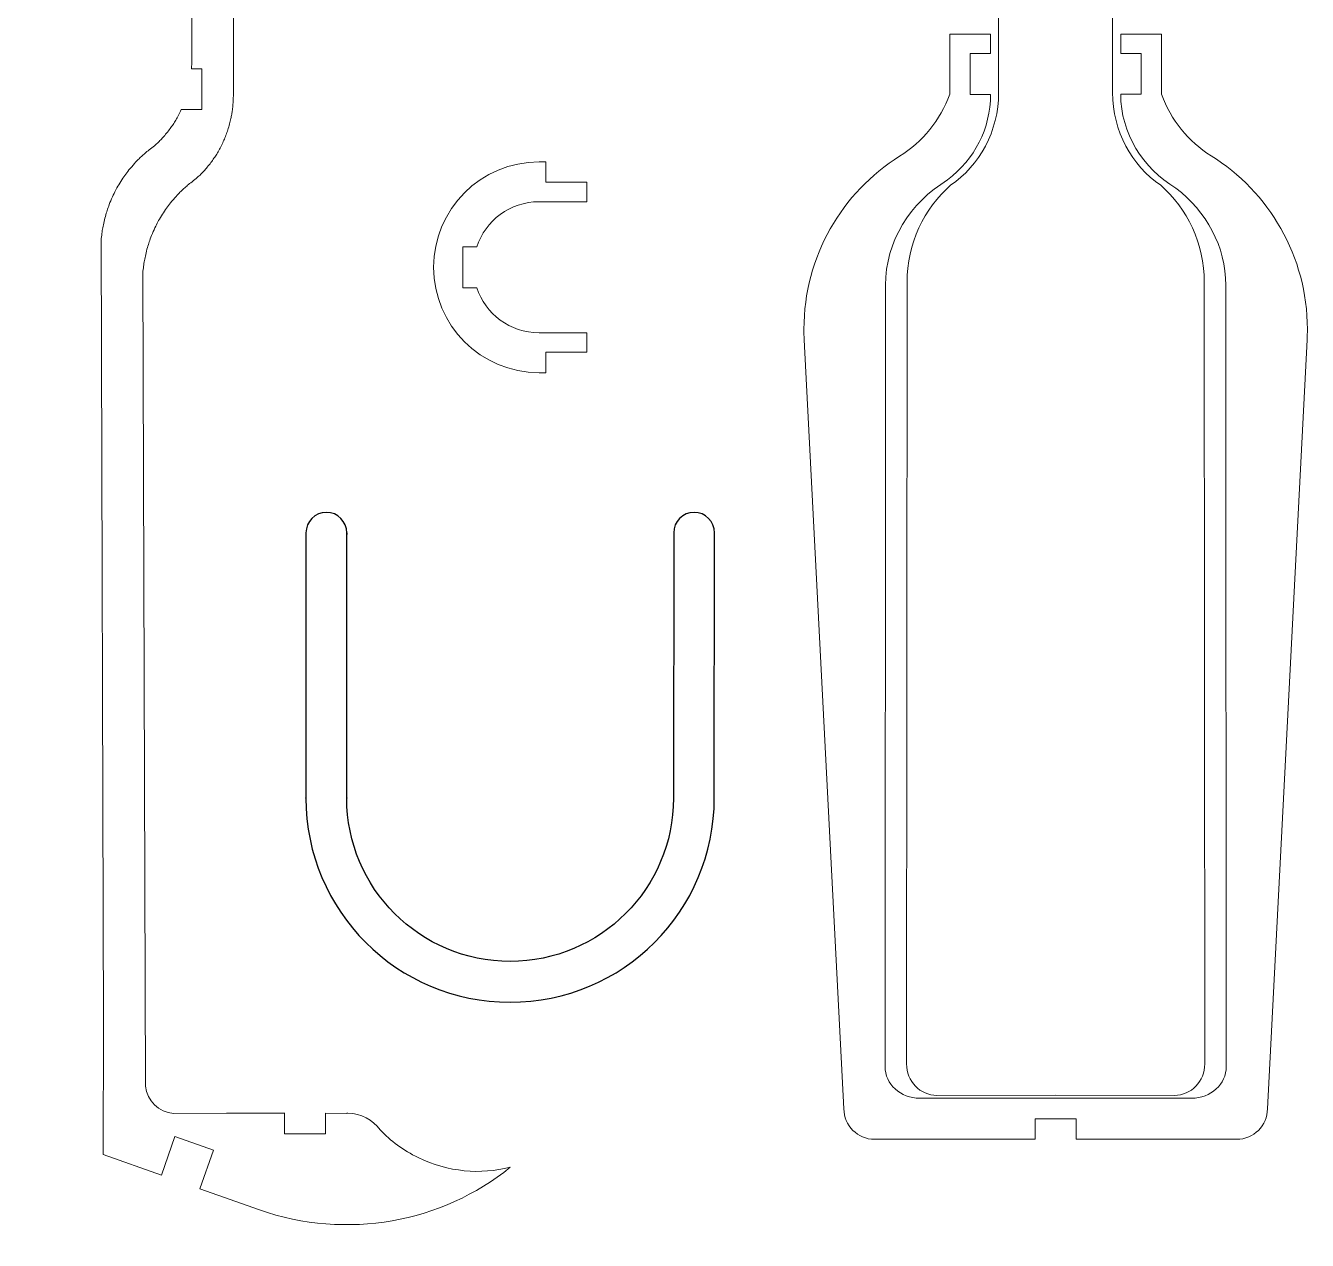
# Model space of a CAD drawing. Header units: centimetres. Extents: x -34 to 236, y -37 to 15.
# Drawn here: x 131.56 to 162.94, y -30.5 to -0.76 of the extents above; entities that cross this region are included whole.
import ezdxf

# ---------------------------------------------------------------- set-up
doc = ezdxf.new("R2010")
doc.units = ezdxf.units.CM
doc.header["$MEASUREMENT"] = 0
doc.layers.add('layer 1', color=7, linetype='Continuous')

msp = doc.modelspace()

# ---------------------------------------------------------------- linework, layer by layer
at = {"layer": 'layer 1', "color": 250, "lineweight": 5}
for points, knots in [([(133.41349, -5.98792), (133.41417, -5.98224), (133.41485, -5.97656), (133.41553, -5.97088), (133.41553, -5.97088), (133.42189, -5.91776), (133.42824, -5.86463), (133.43517, -5.81572), (133.43517, -5.81572), (133.44208, -5.76684), (133.44952, -5.72215), (133.45884, -5.67377), (133.45884, -5.67377), (133.46815, -5.6254), (133.47933, -5.57331), (133.49288, -5.51804), (133.49288, -5.51804), (133.50638, -5.46278), (133.52227, -5.40434), (133.53679, -5.35482), (133.53679, -5.35482), (133.5513, -5.30531), (133.56448, -5.26472), (133.58189, -5.21599), (133.58189, -5.21599), (133.59927, -5.16726), (133.6209, -5.11036), (133.64673, -5.04883), (133.64673, -5.04883), (133.67257, -4.9873), (133.70267, -4.92111), (133.72788, -4.86857), (133.72788, -4.86857), (133.75311, -4.81605), (133.77344, -4.77717), (133.79955, -4.73079), (133.79955, -4.73079), (133.82562, -4.68441), (133.85742, -4.63052), (133.89117, -4.57718), (133.89117, -4.57718), (133.9249, -4.52383), (133.96055, -4.47103), (133.99252, -4.42596), (133.99252, -4.42596), (134.02446, -4.38091), (134.05266, -4.34357), (134.09323, -4.29411), (134.09323, -4.29411), (134.13379, -4.24466), (134.18666, -4.18308), (134.22722, -4.13775), (134.22722, -4.13775), (134.26771, -4.09241), (134.29588, -4.0633), (134.32159, -4.03757), (134.32159, -4.03757), (134.3473, -4.01184), (134.37058, -3.98946), (134.39779, -3.96435), (134.39779, -3.96435), (134.425, -3.93925), (134.45614, -3.91142), (134.48662, -3.88519), (134.48662, -3.88519), (134.51712, -3.85899), (134.54698, -3.83436), (134.58726, -3.80292), (134.58726, -3.80292), (134.62753, -3.77147), (134.67822, -3.73318), (134.71794, -3.70052), (134.71794, -3.70052), (134.75762, -3.66785), (134.78629, -3.64084), (134.81265, -3.61503), (134.81265, -3.61503), (134.83902, -3.58921), (134.86303, -3.56463), (134.88837, -3.53749), (134.88837, -3.53749), (134.91371, -3.51037), (134.94038, -3.48072), (134.96911, -3.44691), (134.96911, -3.44691), (134.99789, -3.41309), (135.02877, -3.37514), (135.05757, -3.33786), (135.05757, -3.33786), (135.08635, -3.30057), (135.11304, -3.26396), (135.13723, -3.22929), (135.13723, -3.22929), (135.16142, -3.19461), (135.18307, -3.16187), (135.20478, -3.12724), (135.20478, -3.12724), (135.2265, -3.09262), (135.24833, -3.05611), (135.27082, -3.0161), (135.27082, -3.0161), (135.29332, -2.97609), (135.31647, -2.93254), (135.33765, -2.89014), (135.33765, -2.89014), (135.35046, -2.86456), (135.36256, -2.83933), (135.37411, -2.81429), (135.37411, -2.81429), (135.37411, -2.81429), (135.87413, -2.81497), (135.87413, -2.81497), (135.87413, -2.81497), (135.87413, -2.81497), (135.87413, -1.81497), (135.87413, -1.81497), (135.87413, -1.81497), (135.87413, -1.81497), (135.62412, -1.81497), (135.62412, -1.81497), (135.62412, -1.81497), (135.6255, -1.79274), (135.62658, -1.77109), (135.62739, -1.74959), (135.62739, -1.74959), (135.62896, -1.70768), (135.62962, -1.66633), (135.63083, -1.62637), (135.63083, -1.62637), (135.63203, -1.58641), (135.63375, -1.54781), (135.63549, -1.50925), (135.63549, -1.50925), (135.63549, -1.50925), (135.62564, 1.60573), (135.62564, 1.60573), (135.62564, 1.60573), (135.62564, 1.60576), (135.62563, 1.6058), (135.62563, 1.60584), (135.62563, 1.60584), (135.58995, 2.00192), (135.54361, 2.34484), (135.48636, 2.62291), (135.48636, 2.62291), (135.38761, 3.1025), (135.25654, 3.38927), (135.10482, 3.66041), (135.10482, 3.66041), (134.95313, 3.93157), (134.7809, 4.18701), (134.62543, 4.3292), (134.62543, 4.3292), (134.47, 4.47145), (134.33144, 4.50038), (134.08348, 4.57213), (134.08348, 4.57213), (133.83552, 4.64388), (133.47813, 4.75844), (133.16304, 4.80428), (133.16304, 4.80428), (132.84796, 4.85013), (132.57515, 4.8273), (132.36615, 4.81108), (132.36615, 4.81108), (132.1572, 4.79486), (132.01212, 4.7853), (131.87189, 4.80458), (131.87189, 4.80458), (131.73168, 4.82392), (131.59635, 4.87209), (131.57952, 4.98534), (131.57952, 4.98534), (131.56266, 5.09863), (131.66438, 5.27695), (131.84405, 5.43898), (131.84405, 5.43898), (132.02373, 5.60101), (132.28135, 5.7467), (132.55465, 5.87918), (132.55465, 5.87918), (132.828, 6.0117), (133.11703, 6.13087), (133.40604, 6.25011), (133.40604, 6.25011), (133.69511, 6.36934), (133.98412, 6.48853), (134.18927, 6.53546), (134.18927, 6.53546), (134.39446, 6.58243), (134.51572, 6.5571), (134.63865, 6.54138), (134.63865, 6.54138), (134.76155, 6.52571), (134.88602, 6.51967), (134.96446, 6.61302), (134.96446, 6.61302), (135.04295, 6.7064), (135.07535, 6.89915), (135.19601, 7.08346), (135.19601, 7.08346), (135.31666, 7.26781), (135.52553, 7.4437), (135.73223, 7.6599), (135.73223, 7.6599), (135.93896, 7.87614), (136.14349, 8.13276), (136.3459, 8.27003), (136.3459, 8.27003), (136.54833, 8.40735), (136.74861, 8.4254), (136.95593, 8.43196), (136.95593, 8.43196), (137.16331, 8.43856), (137.37768, 8.4337), (137.63973, 8.33905), (137.63973, 8.33905), (137.90178, 8.24441), (138.21153, 8.05999), (138.42109, 7.86652), (138.42109, 7.86652), (138.63068, 7.6731), (138.74015, 7.47069), (138.84634, 7.24894), (138.84634, 7.24894), (138.95254, 7.02721), (139.05548, 6.78625), (139.14111, 6.54885), (139.14111, 6.54885), (139.22675, 6.31145), (139.29503, 6.07773), (139.29949, 5.83733), (139.29949, 5.83733), (139.30392, 5.59693), (139.24447, 5.34993), (139.18506, 5.10292), (139.18506, 5.10292), (139.18506, 5.10292), (136.63262, 5.09512), (136.63262, 5.09512), (136.63262, 5.09512), (136.63262, 5.09512), (136.64327, 1.60894), (136.64327, 1.60894), (136.64327, 1.60894), (136.64327, 1.60894), (136.6429, 1.60962), (136.6429, 1.60962), (136.6429, 1.60962), (136.6429, 1.60962), (136.65488, -2.31224), (136.65488, -2.31224), (136.65488, -2.31224), (136.65313, -2.35082), (136.65141, -2.3894), (136.65022, -2.42937), (136.65022, -2.42937), (136.64901, -2.46933), (136.64835, -2.51068), (136.64677, -2.55259), (136.64677, -2.55259), (136.64518, -2.5945), (136.64265, -2.63697), (136.63865, -2.68325), (136.63865, -2.68325), (136.63463, -2.72954), (136.62918, -2.77965), (136.62378, -2.82194), (136.62378, -2.82194), (136.61835, -2.86423), (136.61301, -2.89872), (136.60723, -2.932), (136.60723, -2.932), (136.60148, -2.96528), (136.59531, -2.99735), (136.58685, -3.03599), (136.58685, -3.03599), (136.57843, -3.07465), (136.56771, -3.11987), (136.55509, -3.16722), (136.55509, -3.16722), (136.54245, -3.21458), (136.52794, -3.26405), (136.51306, -3.31046), (136.51306, -3.31046), (136.49817, -3.35687), (136.48292, -3.40022), (136.4668, -3.44266), (136.4668, -3.44266), (136.45071, -3.4851), (136.43376, -3.52663), (136.41563, -3.56804), (136.41563, -3.56804), (136.39753, -3.60945), (136.37826, -3.65073), (136.35703, -3.69314), (136.35703, -3.69314), (136.33582, -3.73554), (136.3127, -3.77908), (136.29021, -3.81909), (136.29021, -3.81909), (136.26771, -3.85911), (136.24588, -3.89562), (136.22417, -3.93023), (136.22417, -3.93023), (136.20244, -3.96486), (136.1808, -3.99761), (136.15661, -4.03228), (136.15661, -4.03228), (136.13243, -4.06696), (136.10573, -4.10357), (136.07692, -4.14085), (136.07692, -4.14085), (136.04813, -4.17814), (136.01727, -4.2161), (135.9885, -4.24991), (135.9885, -4.24991), (135.95976, -4.28371), (135.93309, -4.31338), (135.90775, -4.34049), (135.90775, -4.34049), (135.88242, -4.36762), (135.8584, -4.39221), (135.83204, -4.41802), (135.83204, -4.41802), (135.80567, -4.44384), (135.777, -4.47085), (135.73731, -4.50351), (135.73731, -4.50351), (135.6976, -4.53618), (135.64692, -4.57447), (135.60664, -4.60591), (135.60664, -4.60591), (135.56637, -4.63737), (135.5365, -4.66198), (135.50601, -4.68819), (135.50601, -4.68819), (135.47552, -4.71442), (135.44438, -4.74225), (135.41717, -4.76735), (135.41717, -4.76735), (135.38996, -4.79246), (135.36668, -4.81484), (135.34097, -4.84057), (135.34097, -4.84057), (135.31527, -4.86631), (135.28709, -4.89541), (135.24657, -4.94075), (135.24657, -4.94075), (135.20605, -4.98608), (135.15317, -5.04766), (135.11261, -5.09711), (135.11261, -5.09711), (135.07204, -5.14656), (135.04384, -5.1839), (135.01187, -5.22895), (135.01187, -5.22895), (134.97993, -5.27402), (134.94426, -5.32683), (134.91055, -5.38017), (134.91055, -5.38017), (134.87681, -5.43352), (134.845, -5.48742), (134.81893, -5.5338), (134.81893, -5.5338), (134.79282, -5.58018), (134.77249, -5.61905), (134.74727, -5.67158), (134.74727, -5.67158), (134.72205, -5.72411), (134.69195, -5.79029), (134.66612, -5.85182), (134.66612, -5.85182), (134.64027, -5.91336), (134.61864, -5.97025), (134.60127, -6.01898), (134.60127, -6.01898), (134.58387, -6.06772), (134.57069, -6.10831), (134.55617, -6.15782), (134.55617, -6.15782), (134.54164, -6.20734), (134.52576, -6.26577), (134.51226, -6.32104), (134.51226, -6.32104), (134.49872, -6.3763), (134.48753, -6.42839), (134.47822, -6.47677), (134.47822, -6.47677), (134.46891, -6.52515), (134.46146, -6.56983), (134.45455, -6.61872), (134.45455, -6.61872), (134.44762, -6.66763), (134.44127, -6.72076), (134.43491, -6.77387), (134.43491, -6.77387), (134.43491, -6.77387), (134.49588, -26.72898), (134.49588, -26.72898), (134.49588, -26.72898), (134.53427, -27.08687), (134.82426, -27.36914), (135.18506, -27.396), (135.18506, -27.396), (135.18506, -27.396), (136.48117, -27.39203), (136.48117, -27.39203), (136.48117, -27.39203), (136.48117, -27.39203), (136.68915, -27.39213), (136.68915, -27.39213), (136.68915, -27.39213), (136.68915, -27.39213), (137.90534, -27.39288), (137.90534, -27.39288), (137.90534, -27.39288), (137.90534, -27.39288), (137.90297, -27.39288), (137.90297, -27.39288), (137.90297, -27.39288), (137.90297, -27.39288), (137.90297, -27.89288), (137.90297, -27.89288), (137.90297, -27.89288), (137.90297, -27.89288), (138.90296, -27.89288), (138.90296, -27.89288), (138.90296, -27.89288), (138.90296, -27.89288), (138.90296, -27.39351), (138.90296, -27.39351), (138.90296, -27.39351), (138.90296, -27.39351), (139.40726, -27.39382), (139.40726, -27.39382), (139.40726, -27.39382), (139.42208, -27.39327), (139.437, -27.39301), (139.452, -27.3931), (139.452, -27.3931), (139.77593, -27.39512), (140.06414, -27.55465), (140.23967, -27.79689), (140.23967, -27.79689), (140.4994, -28.06779), (140.81166, -28.29932), (141.17065, -28.47511), (141.17065, -28.47511), (141.90203, -28.83325), (142.70084, -28.89811), (143.42646, -28.71511), (143.42646, -28.71511), (141.76098, -30.06531), (139.43255, -30.50415), (137.28516, -29.7591), (137.28516, -29.7591), (137.28516, -29.7591), (135.82696, -29.23948), (135.82696, -29.23948), (135.82696, -29.23948), (135.82696, -29.23948), (136.16074, -28.29684), (136.16074, -28.29684), (136.16074, -28.29684), (136.16074, -28.29684), (135.21812, -27.96303), (135.21812, -27.96303), (135.21812, -27.96303), (135.21812, -27.96303), (134.88505, -28.90495), (134.88505, -28.90495), (134.88505, -28.90495), (134.88505, -28.90495), (133.46198, -28.39805), (133.46198, -28.39805), (133.46198, -28.39805), (133.46198, -28.39805), (133.47244, -25.26968), (133.47244, -25.26968), (133.47244, -25.26968), (133.47244, -25.26968), (133.41349, -5.98792), (133.41349, -5.98792)], [0, 0, 0, 0, 0.00826446, 0.00826446, 0.00826446, 0.00826446, 0.01652893, 0.01652893, 0.01652893, 0.01652893, 0.02479339, 0.02479339, 0.02479339, 0.02479339, 0.03305785, 0.03305785, 0.03305785, 0.03305785, 0.04132231, 0.04132231, 0.04132231, 0.04132231, 0.04958678, 0.04958678, 0.04958678, 0.04958678, 0.05785124, 0.05785124, 0.05785124, 0.05785124, 0.0661157, 0.0661157, 0.0661157, 0.0661157, 0.07438017, 0.07438017, 0.07438017, 0.07438017, 0.08264463, 0.08264463, 0.08264463, 0.08264463, 0.09090909, 0.09090909, 0.09090909, 0.09090909, 0.09917355, 0.09917355, 0.09917355, 0.09917355, 0.10743802, 0.10743802, 0.10743802, 0.10743802, 0.11570248, 0.11570248, 0.11570248, 0.11570248, 0.12396694, 0.12396694, 0.12396694, 0.12396694, 0.1322314, 0.1322314, 0.1322314, 0.1322314, 0.14049587, 0.14049587, 0.14049587, 0.14049587, 0.14876033, 0.14876033, 0.14876033, 0.14876033, 0.15702479, 0.15702479, 0.15702479, 0.15702479, 0.16528926, 0.16528926, 0.16528926, 0.16528926, 0.17355372, 0.17355372, 0.17355372, 0.17355372, 0.18181818, 0.18181818, 0.18181818, 0.18181818, 0.19008264, 0.19008264, 0.19008264, 0.19008264, 0.19834711, 0.19834711, 0.19834711, 0.19834711, 0.20661157, 0.20661157, 0.20661157, 0.20661157, 0.21487603, 0.21487603, 0.21487603, 0.21487603, 0.2231405, 0.2231405, 0.2231405, 0.2231405, 0.23140496, 0.23140496, 0.23140496, 0.23140496, 0.23966942, 0.23966942, 0.23966942, 0.23966942, 0.24793388, 0.24793388, 0.24793388, 0.24793388, 0.25619835, 0.25619835, 0.25619835, 0.25619835, 0.26446281, 0.26446281, 0.26446281, 0.26446281, 0.27272727, 0.27272727, 0.27272727, 0.27272727, 0.28099174, 0.28099174, 0.28099174, 0.28099174, 0.2892562, 0.2892562, 0.2892562, 0.2892562, 0.29752066, 0.29752066, 0.29752066, 0.29752066, 0.30578512, 0.30578512, 0.30578512, 0.30578512, 0.31404959, 0.31404959, 0.31404959, 0.31404959, 0.32231405, 0.32231405, 0.32231405, 0.32231405, 0.33057851, 0.33057851, 0.33057851, 0.33057851, 0.33884298, 0.33884298, 0.33884298, 0.33884298, 0.34710744, 0.34710744, 0.34710744, 0.34710744, 0.3553719, 0.3553719, 0.3553719, 0.3553719, 0.36363636, 0.36363636, 0.36363636, 0.36363636, 0.37190083, 0.37190083, 0.37190083, 0.37190083, 0.38016529, 0.38016529, 0.38016529, 0.38016529, 0.38842975, 0.38842975, 0.38842975, 0.38842975, 0.39669421, 0.39669421, 0.39669421, 0.39669421, 0.40495868, 0.40495868, 0.40495868, 0.40495868, 0.41322314, 0.41322314, 0.41322314, 0.41322314, 0.4214876, 0.4214876, 0.4214876, 0.4214876, 0.42975207, 0.42975207, 0.42975207, 0.42975207, 0.43801653, 0.43801653, 0.43801653, 0.43801653, 0.44628099, 0.44628099, 0.44628099, 0.44628099, 0.45454545, 0.45454545, 0.45454545, 0.45454545, 0.46280992, 0.46280992, 0.46280992, 0.46280992, 0.47107438, 0.47107438, 0.47107438, 0.47107438, 0.47933884, 0.47933884, 0.47933884, 0.47933884, 0.48760331, 0.48760331, 0.48760331, 0.48760331, 0.49586777, 0.49586777, 0.49586777, 0.49586777, 0.50413223, 0.50413223, 0.50413223, 0.50413223, 0.51239669, 0.51239669, 0.51239669, 0.51239669, 0.52066116, 0.52066116, 0.52066116, 0.52066116, 0.52892562, 0.52892562, 0.52892562, 0.52892562, 0.53719008, 0.53719008, 0.53719008, 0.53719008, 0.54545455, 0.54545455, 0.54545455, 0.54545455, 0.55371901, 0.55371901, 0.55371901, 0.55371901, 0.56198347, 0.56198347, 0.56198347, 0.56198347, 0.57024793, 0.57024793, 0.57024793, 0.57024793, 0.5785124, 0.5785124, 0.5785124, 0.5785124, 0.58677686, 0.58677686, 0.58677686, 0.58677686, 0.59504132, 0.59504132, 0.59504132, 0.59504132, 0.60330579, 0.60330579, 0.60330579, 0.60330579, 0.61157025, 0.61157025, 0.61157025, 0.61157025, 0.61983471, 0.61983471, 0.61983471, 0.61983471, 0.62809917, 0.62809917, 0.62809917, 0.62809917, 0.63636364, 0.63636364, 0.63636364, 0.63636364, 0.6446281, 0.6446281, 0.6446281, 0.6446281, 0.65289256, 0.65289256, 0.65289256, 0.65289256, 0.66115702, 0.66115702, 0.66115702, 0.66115702, 0.66942149, 0.66942149, 0.66942149, 0.66942149, 0.67768595, 0.67768595, 0.67768595, 0.67768595, 0.68595041, 0.68595041, 0.68595041, 0.68595041, 0.69421488, 0.69421488, 0.69421488, 0.69421488, 0.70247934, 0.70247934, 0.70247934, 0.70247934, 0.7107438, 0.7107438, 0.7107438, 0.7107438, 0.71900826, 0.71900826, 0.71900826, 0.71900826, 0.72727273, 0.72727273, 0.72727273, 0.72727273, 0.73553719, 0.73553719, 0.73553719, 0.73553719, 0.74380165, 0.74380165, 0.74380165, 0.74380165, 0.75206612, 0.75206612, 0.75206612, 0.75206612, 0.76033058, 0.76033058, 0.76033058, 0.76033058, 0.76859504, 0.76859504, 0.76859504, 0.76859504, 0.7768595, 0.7768595, 0.7768595, 0.7768595, 0.78512397, 0.78512397, 0.78512397, 0.78512397, 0.79338843, 0.79338843, 0.79338843, 0.79338843, 0.80165289, 0.80165289, 0.80165289, 0.80165289, 0.80991736, 0.80991736, 0.80991736, 0.80991736, 0.81818182, 0.81818182, 0.81818182, 0.81818182, 0.82644628, 0.82644628, 0.82644628, 0.82644628, 0.83471074, 0.83471074, 0.83471074, 0.83471074, 0.84297521, 0.84297521, 0.84297521, 0.84297521, 0.85123967, 0.85123967, 0.85123967, 0.85123967, 0.85950413, 0.85950413, 0.85950413, 0.85950413, 0.8677686, 0.8677686, 0.8677686, 0.8677686, 0.87603306, 0.87603306, 0.87603306, 0.87603306, 0.88429752, 0.88429752, 0.88429752, 0.88429752, 0.89256198, 0.89256198, 0.89256198, 0.89256198, 0.90082645, 0.90082645, 0.90082645, 0.90082645, 0.90909091, 0.90909091, 0.90909091, 0.90909091, 0.91735537, 0.91735537, 0.91735537, 0.91735537, 0.92561983, 0.92561983, 0.92561983, 0.92561983, 0.9338843, 0.9338843, 0.9338843, 0.9338843, 0.94214876, 0.94214876, 0.94214876, 0.94214876, 0.95041322, 0.95041322, 0.95041322, 0.95041322, 0.95867769, 0.95867769, 0.95867769, 0.95867769, 0.96694215, 0.96694215, 0.96694215, 0.96694215, 0.97520661, 0.97520661, 0.97520661, 0.97520661, 0.98347107, 0.98347107, 0.98347107, 0.98347107, 0.99173554, 0.99173554, 0.99173554, 0.99173554, 1, 1, 1, 1]), ([(152.95931, -3.95745), (153.52202, -3.60746), (153.95905, -3.07442), (154.18716, -2.4416), (154.18716, -2.4416), (154.18716, -2.4416), (154.18794, -0.96651), (154.18794, -0.96651), (154.18794, -0.96651), (154.18794, -0.96651), (155.18857, -0.96731), (155.18857, -0.96731), (155.18857, -0.96731), (155.18857, -0.96731), (155.18811, -1.44328), (155.18811, -1.44328), (155.18811, -1.44328), (155.18811, -1.44328), (154.6893, -1.44328), (154.6893, -1.44328), (154.6893, -1.44328), (154.6893, -1.44328), (154.6893, -2.44328), (154.6893, -2.44328), (154.6893, -2.44328), (154.6893, -2.44328), (155.18718, -2.44328), (155.18718, -2.44328), (155.18718, -2.44328), (155.18685, -3.28628), (154.79843, -4.02436), (154.13477, -4.53724), (154.13477, -4.53724), (154.13462, -4.53734), (154.13446, -4.53743), (154.1343, -4.53753), (154.1343, -4.53753), (153.21857, -5.09331), (152.61539, -6.04179), (152.61539, -7.11785), (152.61539, -7.11785), (152.61539, -7.11785), (152.61514, -7.50495), (152.61514, -7.50495), (152.61514, -7.50495), (152.61514, -7.50495), (152.61424, -8.88078), (152.61424, -8.88078), (152.61424, -8.88078), (152.61424, -8.88078), (152.60296, -26.24954), (152.60296, -26.24954), (152.60296, -26.24954), (152.60296, -26.67758), (152.98459, -27.02469), (153.45559, -27.02469), (153.45559, -27.02469), (153.46974, -27.02469), (153.48375, -27.02423), (153.49773, -27.02376), (153.49773, -27.02376), (153.49773, -27.02376), (160.06381, -27.02376), (160.06381, -27.02376), (160.06381, -27.02376), (160.07779, -27.02423), (160.09179, -27.02469), (160.10595, -27.02469), (160.10595, -27.02469), (160.57695, -27.02469), (160.9586, -26.67758), (160.9586, -26.24954), (160.9586, -26.24954), (160.9586, -26.24954), (160.9473, -8.88078), (160.9473, -8.88078), (160.9473, -8.88078), (160.9473, -8.88078), (160.9464, -7.50495), (160.9464, -7.50495), (160.9464, -7.50495), (160.9464, -7.50495), (160.94615, -7.11785), (160.94615, -7.11785), (160.94615, -7.11785), (160.94615, -6.16249), (160.47071, -5.30768), (159.72317, -4.739), (159.72317, -4.739), (159.72304, -4.73892), (159.72289, -4.73883), (159.72277, -4.73876), (159.72277, -4.73876), (158.91054, -4.25399), (158.37434, -3.39151), (158.37435, -2.44226), (158.37435, -2.44226), (158.37435, -2.44226), (158.87436, -2.44226), (158.87436, -2.44226), (158.87436, -2.44226), (158.87436, -2.44226), (158.87436, -1.44226), (158.87436, -1.44226), (158.87436, -1.44226), (158.87436, -1.44226), (158.37343, -1.44226), (158.37343, -1.44226), (158.37343, -1.44226), (158.37343, -1.44226), (158.37297, -0.96731), (158.37297, -0.96731), (158.37297, -0.96731), (158.37297, -0.96731), (159.3736, -0.96651), (159.3736, -0.96651), (159.3736, -0.96651), (159.3736, -0.96651), (159.37438, -2.4416), (159.37438, -2.4416), (159.37438, -2.4416), (159.6002, -3.06809), (160.03078, -3.59679), (160.58538, -3.9469), (160.58538, -3.9469), (162.00142, -4.82976), (162.9437, -6.40128), (162.9437, -8.19287), (162.9437, -8.19287), (162.9437, -8.28067), (162.94145, -8.36795), (162.93697, -8.45463), (162.93697, -8.45463), (162.93697, -8.45463), (161.96603, -27.28004), (161.96603, -27.28004), (161.96603, -27.28004), (161.96603, -27.69426), (161.63025, -28.03004), (161.21601, -28.03004), (161.21601, -28.03004), (161.21601, -28.03004), (157.28076, -28.03004), (157.28076, -28.03004), (157.28076, -28.03004), (157.28076, -28.03004), (157.28076, -27.53004), (157.28076, -27.53004), (157.28076, -27.53004), (157.28076, -27.53004), (156.28077, -27.53004), (156.28077, -27.53004), (156.28077, -27.53004), (156.28077, -27.53004), (156.28077, -28.03004), (156.28077, -28.03004), (156.28077, -28.03004), (156.28077, -28.03004), (152.34553, -28.03004), (152.34553, -28.03004), (152.34553, -28.03004), (151.93131, -28.03004), (151.59551, -27.69426), (151.59551, -27.28004), (151.59551, -27.28004), (151.59551, -27.28004), (150.62456, -8.45463), (150.62456, -8.45463), (150.62456, -8.45463), (150.62009, -8.36795), (150.61784, -8.28067), (150.61784, -8.19287), (150.61784, -8.19287), (150.61784, -6.4084), (151.55267, -4.84224), (152.95931, -3.95745)], [0, 0, 0, 0, 0.02272727, 0.02272727, 0.02272727, 0.02272727, 0.04545455, 0.04545455, 0.04545455, 0.04545455, 0.06818182, 0.06818182, 0.06818182, 0.06818182, 0.09090909, 0.09090909, 0.09090909, 0.09090909, 0.11363636, 0.11363636, 0.11363636, 0.11363636, 0.13636364, 0.13636364, 0.13636364, 0.13636364, 0.15909091, 0.15909091, 0.15909091, 0.15909091, 0.18181818, 0.18181818, 0.18181818, 0.18181818, 0.20454545, 0.20454545, 0.20454545, 0.20454545, 0.22727273, 0.22727273, 0.22727273, 0.22727273, 0.25, 0.25, 0.25, 0.25, 0.27272727, 0.27272727, 0.27272727, 0.27272727, 0.29545455, 0.29545455, 0.29545455, 0.29545455, 0.31818182, 0.31818182, 0.31818182, 0.31818182, 0.34090909, 0.34090909, 0.34090909, 0.34090909, 0.36363636, 0.36363636, 0.36363636, 0.36363636, 0.38636364, 0.38636364, 0.38636364, 0.38636364, 0.40909091, 0.40909091, 0.40909091, 0.40909091, 0.43181818, 0.43181818, 0.43181818, 0.43181818, 0.45454545, 0.45454545, 0.45454545, 0.45454545, 0.47727273, 0.47727273, 0.47727273, 0.47727273, 0.5, 0.5, 0.5, 0.5, 0.52272727, 0.52272727, 0.52272727, 0.52272727, 0.54545455, 0.54545455, 0.54545455, 0.54545455, 0.56818182, 0.56818182, 0.56818182, 0.56818182, 0.59090909, 0.59090909, 0.59090909, 0.59090909, 0.61363636, 0.61363636, 0.61363636, 0.61363636, 0.63636364, 0.63636364, 0.63636364, 0.63636364, 0.65909091, 0.65909091, 0.65909091, 0.65909091, 0.68181818, 0.68181818, 0.68181818, 0.68181818, 0.70454545, 0.70454545, 0.70454545, 0.70454545, 0.72727273, 0.72727273, 0.72727273, 0.72727273, 0.75, 0.75, 0.75, 0.75, 0.77272727, 0.77272727, 0.77272727, 0.77272727, 0.79545455, 0.79545455, 0.79545455, 0.79545455, 0.81818182, 0.81818182, 0.81818182, 0.81818182, 0.84090909, 0.84090909, 0.84090909, 0.84090909, 0.86363636, 0.86363636, 0.86363636, 0.86363636, 0.88636364, 0.88636364, 0.88636364, 0.88636364, 0.90909091, 0.90909091, 0.90909091, 0.90909091, 0.93181818, 0.93181818, 0.93181818, 0.93181818, 0.95454545, 0.95454545, 0.95454545, 0.95454545, 0.97727273, 0.97727273, 0.97727273, 0.97727273, 1, 1, 1, 1]), ([(144.30166, -9.25856), (144.30166, -9.25856), (144.29841, -9.25856), (144.29841, -9.25856), (144.29841, -9.25856), (144.29841, -9.25856), (144.1325, -9.25856), (144.1325, -9.25856), (144.1325, -9.25856), (142.7069, -9.25856), (141.55125, -8.10289), (141.55125, -6.6773), (141.55125, -6.6773), (141.55125, -5.25171), (142.7069, -4.09604), (144.1325, -4.09604), (144.1325, -4.09604), (144.1325, -4.09604), (144.29841, -4.09604), (144.29841, -4.09604), (144.29841, -4.09604), (144.29841, -4.09604), (144.30166, -4.09604), (144.30166, -4.09604), (144.30166, -4.09604), (144.30166, -4.09604), (144.30166, -4.59604), (144.30166, -4.59604), (144.30166, -4.59604), (144.30166, -4.59604), (145.30167, -4.59604), (145.30167, -4.59604), (145.30167, -4.59604), (145.30167, -4.59604), (145.30167, -5.0713), (145.30167, -5.0713), (145.30167, -5.0713), (145.30167, -5.0713), (144.1325, -5.07313), (144.1325, -5.07313), (144.1325, -5.07313), (143.42113, -5.07313), (142.81792, -5.53618), (142.60778, -6.17729), (142.60778, -6.17729), (142.60778, -6.17729), (142.2672, -6.17729), (142.2672, -6.17729), (142.2672, -6.17729), (142.2672, -6.17729), (142.2672, -6.6773), (142.2672, -6.6773), (142.2672, -6.6773), (142.2672, -6.6773), (142.2672, -7.17731), (142.2672, -7.17731), (142.2672, -7.17731), (142.2672, -7.17731), (142.60778, -7.17731), (142.60778, -7.17731), (142.60778, -7.17731), (142.81792, -7.81842), (143.42113, -8.28147), (144.1325, -8.28147), (144.1325, -8.28147), (144.1325, -8.28147), (145.30167, -8.2833), (145.30167, -8.2833), (145.30167, -8.2833), (145.30167, -8.2833), (145.30167, -8.75856), (145.30167, -8.75856), (145.30167, -8.75856), (145.30167, -8.75856), (144.30166, -8.75856), (144.30166, -8.75856), (144.30166, -8.75856), (144.30166, -8.75856), (144.30166, -9.25856), (144.30166, -9.25856)], [0, 0, 0, 0, 0.05, 0.05, 0.05, 0.05, 0.1, 0.1, 0.1, 0.1, 0.15, 0.15, 0.15, 0.15, 0.2, 0.2, 0.2, 0.2, 0.25, 0.25, 0.25, 0.25, 0.3, 0.3, 0.3, 0.3, 0.35, 0.35, 0.35, 0.35, 0.4, 0.4, 0.4, 0.4, 0.45, 0.45, 0.45, 0.45, 0.5, 0.5, 0.5, 0.5, 0.55, 0.55, 0.55, 0.55, 0.6, 0.6, 0.6, 0.6, 0.65, 0.65, 0.65, 0.65, 0.7, 0.7, 0.7, 0.7, 0.75, 0.75, 0.75, 0.75, 0.8, 0.8, 0.8, 0.8, 0.85, 0.85, 0.85, 0.85, 0.9, 0.9, 0.9, 0.9, 0.95, 0.95, 0.95, 0.95, 1, 1, 1, 1]), ([(148.42863, -13.17832), (148.42863, -13.17832), (148.42428, -19.67397), (148.42428, -19.67397), (148.42428, -19.67397), (148.42428, -22.4354), (146.18573, -24.67397), (143.42428, -24.67397), (143.42428, -24.67397), (140.66287, -24.67397), (138.42429, -22.4354), (138.42429, -19.67397), (138.42429, -19.67397), (138.42429, -19.67299), (138.42429, -19.67201), (138.42429, -19.67104), (138.42429, -19.67104), (138.42429, -19.67104), (138.42429, -19.67397), (138.42429, -19.67397), (138.42429, -19.67397), (138.42429, -19.67397), (138.42616, -13.1783), (138.42616, -13.1783), (138.42616, -13.1783), (138.42616, -12.90216), (138.65, -12.6783), (138.92616, -12.6783), (138.92616, -12.6783), (139.2023, -12.6783), (139.42614, -12.90216), (139.42614, -13.1783), (139.42614, -13.1783), (139.42614, -13.19293), (139.42553, -13.20743), (139.4243, -13.22173), (139.4243, -13.22173), (139.4243, -13.22173), (139.42614, -13.1783), (139.42614, -13.1783), (139.42614, -13.1783), (139.42614, -13.1783), (139.4243, -19.67398), (139.4243, -19.67398), (139.4243, -19.67398), (139.4243, -19.67398), (139.4243, -19.67164), (139.4243, -19.67164), (139.4243, -19.67164), (139.4243, -19.67241), (139.4243, -19.6732), (139.4243, -19.67398), (139.4243, -19.67398), (139.4243, -21.88312), (141.21515, -23.67397), (143.42429, -23.67397), (143.42429, -23.67397), (145.63343, -23.67397), (147.4243, -21.88312), (147.4243, -19.67398), (147.4243, -19.67398), (147.4243, -19.67398), (147.42865, -13.17832), (147.42865, -13.17832), (147.42865, -13.17832), (147.42865, -12.90218), (147.65251, -12.67832), (147.92865, -12.67832), (147.92865, -12.67832), (148.20479, -12.67832), (148.42863, -12.90218), (148.42863, -13.17832)], [0, 0, 0, 0, 0.05555556, 0.05555556, 0.05555556, 0.05555556, 0.11111111, 0.11111111, 0.11111111, 0.11111111, 0.16666667, 0.16666667, 0.16666667, 0.16666667, 0.22222222, 0.22222222, 0.22222222, 0.22222222, 0.27777778, 0.27777778, 0.27777778, 0.27777778, 0.33333333, 0.33333333, 0.33333333, 0.33333333, 0.38888889, 0.38888889, 0.38888889, 0.38888889, 0.44444444, 0.44444444, 0.44444444, 0.44444444, 0.5, 0.5, 0.5, 0.5, 0.55555556, 0.55555556, 0.55555556, 0.55555556, 0.61111111, 0.61111111, 0.61111111, 0.61111111, 0.66666667, 0.66666667, 0.66666667, 0.66666667, 0.72222222, 0.72222222, 0.72222222, 0.72222222, 0.77777778, 0.77777778, 0.77777778, 0.77777778, 0.83333333, 0.83333333, 0.83333333, 0.83333333, 0.88888889, 0.88888889, 0.88888889, 0.88888889, 0.94444444, 0.94444444, 0.94444444, 0.94444444, 1, 1, 1, 1]), ([(139.42516, -16.67233), (139.42516, -16.67233), (139.4243, -16.67347), (139.4243, -16.67347), (139.4243, -16.67347), (139.42457, -16.67309), (139.42487, -16.67271), (139.42516, -16.67233)], [0, 0, 0, 0, 0.5, 0.5, 0.5, 0.5, 1, 1, 1, 1])]:
    msp.add_open_spline(points, degree=3, knots=knots, dxfattribs=at)
at = {"layer": 'layer 1', "color": 232, "lineweight": 5}
msp.add_open_spline([(156.78078, -26.9523), (156.78078, -26.9523), (159.68672, -26.95508), (159.68672, -26.95508), (159.68672, -26.95508), (160.09817, -26.95474), (160.43078, -26.60776), (160.43078, -26.17992), (160.43078, -26.17992), (160.43078, -26.17992), (160.4199, -7.04823), (160.4199, -7.04823), (160.4199, -7.04823), (160.41991, -6.0929), (160.0052, -5.23813), (159.35313, -4.66944), (159.35313, -4.66944), (159.35299, -4.66934), (159.35284, -4.66924), (159.35269, -4.66914), (159.35269, -4.66914), (158.64414, -4.18436), (158.17646, -3.34874), (158.17643, -2.3995), (158.17643, -2.3995), (158.17643, -2.3995), (158.17066, 4.74461), (158.17066, 4.74461), (158.17066, 4.74461), (158.17066, 4.74461), (156.78075, 4.74461), (156.78075, 4.74461), (156.78075, 4.74461), (156.78075, 4.74461), (155.39089, 4.74462), (155.39089, 4.74462), (155.39089, 4.74462), (155.39089, 4.74462), (155.38509, -2.39949), (155.38509, -2.39949), (155.38509, -2.39949), (155.38509, -3.34875), (154.9174, -4.18437), (154.20885, -4.66914), (154.20885, -4.66914), (154.20872, -4.66923), (154.20858, -4.66932), (154.20845, -4.66941), (154.20845, -4.66941), (153.55637, -5.2381), (153.14164, -6.0929), (153.14164, -7.04824), (153.14164, -7.04824), (153.14164, -7.04824), (153.13077, -26.17993), (153.13077, -26.17993), (153.13077, -26.17993), (153.13077, -26.60787), (153.46354, -26.95491), (153.87464, -26.95508), (153.87464, -26.95508), (153.87464, -26.95508), (156.78078, -26.9523), (156.78078, -26.9523)], degree=3, knots=[0, 0, 0, 0, 0.0625, 0.0625, 0.0625, 0.0625, 0.125, 0.125, 0.125, 0.125, 0.1875, 0.1875, 0.1875, 0.1875, 0.25, 0.25, 0.25, 0.25, 0.3125, 0.3125, 0.3125, 0.3125, 0.375, 0.375, 0.375, 0.375, 0.4375, 0.4375, 0.4375, 0.4375, 0.5, 0.5, 0.5, 0.5, 0.5625, 0.5625, 0.5625, 0.5625, 0.625, 0.625, 0.625, 0.625, 0.6875, 0.6875, 0.6875, 0.6875, 0.75, 0.75, 0.75, 0.75, 0.8125, 0.8125, 0.8125, 0.8125, 0.875, 0.875, 0.875, 0.875, 0.9375, 0.9375, 0.9375, 0.9375, 1, 1, 1, 1], dxfattribs=at)
at = {"layer": 'layer 1', "color": 250}
for points, knots in [([(148.42863, -13.17832), (148.42863, -13.17832), (148.42428, -19.67397), (148.42428, -19.67397), (148.42428, -19.67397), (148.42428, -22.4354), (146.18573, -24.67397), (143.42428, -24.67397), (143.42428, -24.67397), (140.66287, -24.67397), (138.42429, -22.4354), (138.42429, -19.67397), (138.42429, -19.67397), (138.42429, -19.67299), (138.42429, -19.67201), (138.42429, -19.67104), (138.42429, -19.67104), (138.42429, -19.67104), (138.42429, -19.67397), (138.42429, -19.67397), (138.42429, -19.67397), (138.42429, -19.67397), (138.42616, -13.1783), (138.42616, -13.1783), (138.42616, -13.1783), (138.42616, -12.90216), (138.65, -12.6783), (138.92616, -12.6783), (138.92616, -12.6783), (139.2023, -12.6783), (139.42614, -12.90216), (139.42614, -13.1783), (139.42614, -13.1783), (139.42614, -13.19293), (139.42553, -13.20743), (139.4243, -13.22173), (139.4243, -13.22173), (139.4243, -13.22173), (139.42614, -13.1783), (139.42614, -13.1783), (139.42614, -13.1783), (139.42614, -13.1783), (139.4243, -19.67398), (139.4243, -19.67398), (139.4243, -19.67398), (139.4243, -19.67398), (139.4243, -19.67164), (139.4243, -19.67164), (139.4243, -19.67164), (139.4243, -19.67241), (139.4243, -19.6732), (139.4243, -19.67398), (139.4243, -19.67398), (139.4243, -21.88312), (141.21515, -23.67397), (143.42429, -23.67397), (143.42429, -23.67397), (145.63343, -23.67397), (147.4243, -21.88312), (147.4243, -19.67398), (147.4243, -19.67398), (147.4243, -19.67398), (147.42865, -13.17832), (147.42865, -13.17832), (147.42865, -13.17832), (147.42865, -12.90218), (147.65251, -12.67832), (147.92865, -12.67832), (147.92865, -12.67832), (148.20479, -12.67832), (148.42863, -12.90218), (148.42863, -13.17832)], [0, 0, 0, 0, 0.05555556, 0.05555556, 0.05555556, 0.05555556, 0.11111111, 0.11111111, 0.11111111, 0.11111111, 0.16666667, 0.16666667, 0.16666667, 0.16666667, 0.22222222, 0.22222222, 0.22222222, 0.22222222, 0.27777778, 0.27777778, 0.27777778, 0.27777778, 0.33333333, 0.33333333, 0.33333333, 0.33333333, 0.38888889, 0.38888889, 0.38888889, 0.38888889, 0.44444444, 0.44444444, 0.44444444, 0.44444444, 0.5, 0.5, 0.5, 0.5, 0.55555556, 0.55555556, 0.55555556, 0.55555556, 0.61111111, 0.61111111, 0.61111111, 0.61111111, 0.66666667, 0.66666667, 0.66666667, 0.66666667, 0.72222222, 0.72222222, 0.72222222, 0.72222222, 0.77777778, 0.77777778, 0.77777778, 0.77777778, 0.83333333, 0.83333333, 0.83333333, 0.83333333, 0.88888889, 0.88888889, 0.88888889, 0.88888889, 0.94444444, 0.94444444, 0.94444444, 0.94444444, 1, 1, 1, 1]), ([(139.42516, -16.67233), (139.42516, -16.67233), (139.4243, -16.67347), (139.4243, -16.67347), (139.4243, -16.67347), (139.42457, -16.67309), (139.42487, -16.67271), (139.42516, -16.67233)], [0, 0, 0, 0, 0.5, 0.5, 0.5, 0.5, 1, 1, 1, 1]), ([(147.4253, -16.67482), (147.42463, -16.67393), (147.42496, -16.67437), (147.4253, -16.67482), (147.4253, -16.67482), (147.4253, -16.67482), (147.4253, -16.67482), (147.4253, -16.67482)], [0, 0, 0, 0, 0.5, 0.5, 0.5, 0.5, 1, 1, 1, 1])]:
    msp.add_open_spline(points, degree=3, knots=knots, dxfattribs=at)
at = {"layer": 'layer 1', "color": 250, "lineweight": 5}
msp.add_open_spline([(147.4253, -16.67482), (147.42463, -16.67393), (147.42496, -16.67437), (147.4253, -16.67482)], degree=3, dxfattribs=at)

doc.saveas('drawing.dxf')
